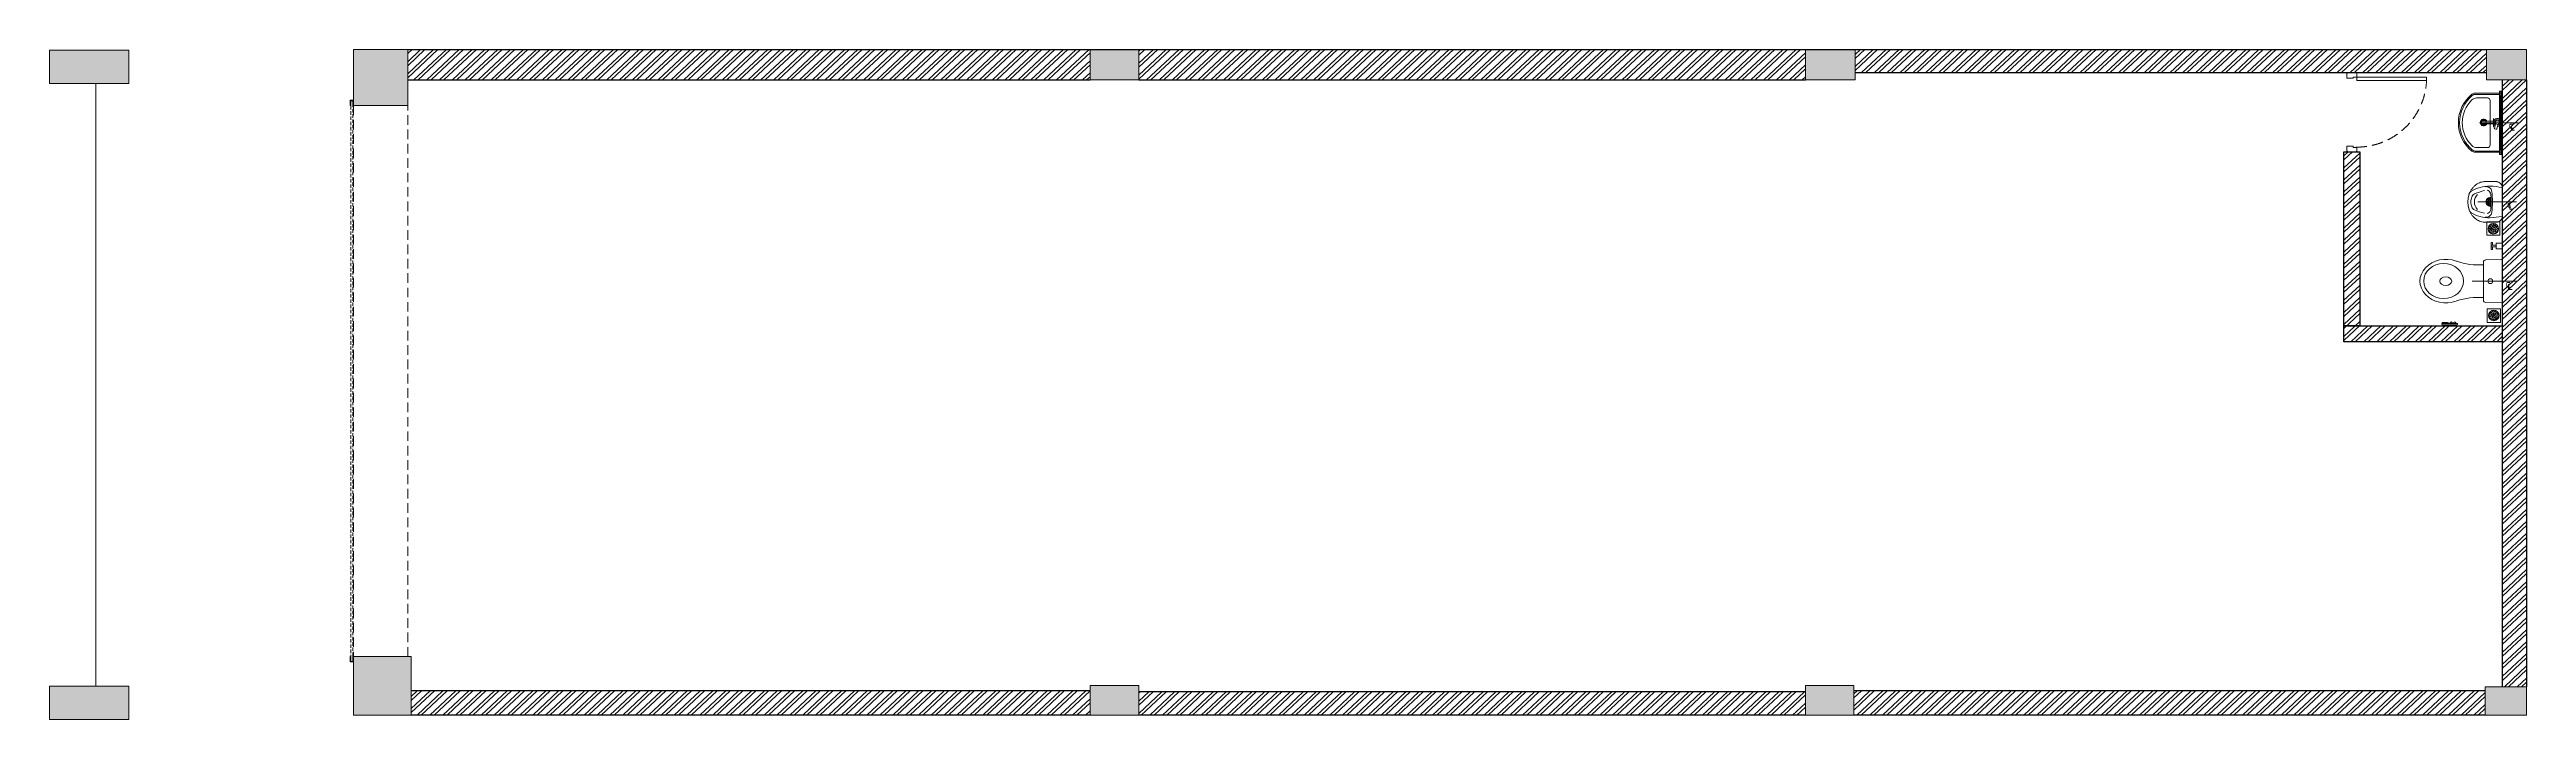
# Model space of a CAD drawing. Header units: feet. Extents: x 0 to 23471, y 0 to 6344.
import ezdxf

# ---------------------------------------------------------------- set-up
doc = ezdxf.new("R2010")
doc.units = ezdxf.units.FT
doc.header["$LTSCALE"] = 33
doc.header["$MEASUREMENT"] = 0
for name, pattern in [('a_p6_plan_L18$0$HIDDEN', [0.375, 0.25, -0.125]), ('CENTER', [2, 1.25, -0.25, 0.25, -0.25]), ('DOT2', [0.125, 0, -0.125]), ('HIDDEN', [9.525, 6.35, -3.175]), ('HIDDEN2', [4.7625, 3.175, -1.5875]), ('HIDDENX2', [0.75, 0.5, -0.25])]:
    doc.linetypes.add(name, pattern=pattern)
for name, color, linetype, lineweight in [('A-shutter', 8, 'Continuous', 18), ('beam', 90, 'Continuous', 9), ('centerline-toilets', 2, 'CENTER', 13), ('Column', 243, 'Continuous', 9), ('Door', 2, 'Continuous', 13), ('ele', 252, 'Continuous', 13), ('Fhitting', 152, 'Continuous', 30), ('LENS-DOOR', 34, 'Continuous', 20), ('LN-HATCH', 251, 'Continuous', 0), ('Mirror', 150, 'Continuous', 20), ('Panelling', 65, 'Continuous', 18), ('PARTITION', 22, 'Continuous', 30), ('rolling shutter', 1, 'Continuous', 5), ('Steps', 4, 'Continuous', 9), ('Toilet', 5, 'Continuous', 9)]:
    doc.layers.add(name, color=color, linetype=linetype, lineweight=lineweight)
doc.layers.add('A-WALL', color=1, linetype='Continuous')
doc.styles.get("Standard").update_dxf_attribs({"font": 'GILC____.TTF'})
pattern_1 = [(223.1105193, (-3154256.6, 5463754.2), (56.8937008, -60.7755651), []), (223.1105193, (-3154295.82, 5463755.49), (56.8937008, -60.7755651), [])]

# ---------------------------------------------------------------- blocks, each defined once
blk = doc.blocks.new('*U9')
at = {"layer": 'A-shutter', "color": 5, "ltscale": 10}
for points in [[(41038337, -1561539), (41038337, -1561544), (41038292, -1561544), (41038292, -1561564), (41038337, -1561564), (41038337, -1561569), (41038287, -1561569), (41038287, -1561539)], [(41043556, -1561539), (41043556, -1561544), (41043601, -1561544), (41043601, -1561564), (41043556, -1561564), (41043556, -1561569), (41043606, -1561569), (41043606, -1561539)]]:
    blk.add_lwpolyline(points, close=True, dxfattribs=at)
at = {"layer": 'A-shutter', "color": 5, "linetype": 'HIDDENX2', "ltscale": 2}
blk.add_lwpolyline([(41038292, -1561544), (41038292, -1561564), (41043601, -1561564), (41043601, -1561544)], close=True, dxfattribs=at)
blk = doc.blocks.new('DLF-RSP-AR-CD-DWG-4DT-3113$0$X-TYPICAL TOILET UPPER FLOORS - 02$0$urinals')
at = {"layer": 'Toilet'}
for p, q in [((0, -16), (0, 8)), ((-46, -115), (46, -115)), ((0, -105), (0, -161))]:
    blk.add_line(p, q, dxfattribs=at)
blk.add_lwpolyline([(135, 0), (-135, 0, 0.036949), (-150, -116, 0.138094), (-100, -297, 0.221721), (-52, -318, 0.062656), (0, -325, 0.062656), (52, -318, 0.221721), (100, -297, 0.138094), (150, -116, 0.036949)], format="xyb", close=True, dxfattribs=at)
for centre, radius, start, end in [((-91, -153), 53.8, 148.4868, 188.6401), ((-94, -145), 47.1, 93.3708, 154.4824), ((-71, -150), 40.2, 106.7016, 169.725), ((414, -38), 538, 193.994, 204.5632), ((3, -1238), 1145, 90.1625, 95.0265), ((-51, -225), 119, 89.5454, 105.8857), ((-2, -165), 97.6, 225, 270.9552), ((0, -996), 891, 89.9918, 93.182), ((0, -115), 40, 167.428, 12.572), ((0, -115), 33, 164.1814, 15.8186), ((0, -115), 32, 163.6049, 16.3951), ((0, -115), 22.6, 155.6653, 24.3347), ((0, -115), 14.7, 139.9109, 40.0891), ((-3, -1238), 1145, 84.9735, 89.8375), ((0, -996), 891, 86.818, 90.0082), ((2, -165), 97.6, 269.0448, 315), ((51, -225), 119, 74.1143, 90.4546), ((-414, -38), 538, 335.4368, 346.006), ((71, -150), 40.2, 10.275, 73.2984), ((94, -145), 47.1, 25.5176, 86.6292), ((91, -153), 53.8, 351.3599, 31.5132), ((-30, -241), 50, 204.5632, 250.4606), ((-2, -161), 135, 250.4606, 270.6492), ((2, -161), 135, 269.3508, 289.5394), ((30, -241), 50, 289.5394, 335.4368)]:
    blk.add_arc(centre, radius, start, end, dxfattribs=at)
blk.add_open_spline([(135, 0), (105, 0), (76, 0), (-13, 0), (-73, 0), (-133, 0), (-133, 0), (-134, 0), (-134, 0), (-135, 0), (-135, 0), (-135, 0), (-135, 0), (-135, 0), (-135, 0), (-135, 0), (-135, 0), (-135, 0), (-135, 0), (-135, 0), (-135, 0), (-135, 0), (-135, 0), (-136, 0), (-136, 0), (-136, 0), (-137, 0), (-138, 0), (-138, 0), (-141, 0), (-142, 0), (-146, -1), (-149, -2), (-155, -3), (-158, -5), (-163, -7), (-166, -9), (-171, -13), (-173, -15), (-178, -19), (-180, -22), (-184, -27), (-185, -29), (-188, -35), (-189, -38), (-191, -43), (-191, -46), (-192, -50), (-192, -51), (-192, -52), (-192, -54), (-193, -56), (-193, -56), (-193, -57), (-193, -57), (-193, -57), (-193, -57), (-193, -57), (-193, -57), (-193, -57), (-193, -57), (-193, -58), (-193, -58), (-193, -58), (-193, -58), (-193, -58), (-193, -58), (-193, -58), (-193, -59), (-193, -59), (-193, -60), (-193, -61), (-193, -62), (-193, -65), (-193, -66), (-193, -72), (-193, -75), (-193, -86), (-193, -93), (-193, -114), (-193, -128), (-193, -146), (-193, -145), (-193, -149), (-193, -150), (-193, -154), (-193, -156), (-193, -159), (-193, -159), (-193, -159), (-193, -159), (-193, -160), (-193, -160), (-193, -160), (-193, -160), (-193, -160), (-193, -160), (-193, -160), (-193, -160), (-193, -160), (-193, -160), (-193, -160), (-193, -161), (-193, -161), (-193, -161), (-193, -162), (-193, -162), (-192, -164), (-192, -165), (-192, -168), (-192, -170), (-192, -176), (-191, -180), (-189, -191), (-188, -198), (-183, -212), (-180, -219), (-173, -233), (-169, -240), (-159, -253), (-154, -259), (-142, -271), (-136, -277), (-123, -287), (-115, -292), (-101, -301), (-93, -305), (-77, -311), (-69, -314), (-53, -319), (-44, -321), (-28, -323), (-20, -324), (-9, -325), (-7, -325), (-3, -325), (-1, -325), (2, -325), (4, -325), (8, -325), (11, -325), (21, -324), (27, -323), (42, -321), (50, -319), (67, -315), (75, -312), (92, -305), (100, -301), (115, -292), (123, -288), (136, -277), (143, -271), (155, -259), (160, -252), (170, -238), (174, -231), (181, -217), (184, -210), (188, -195), (190, -188), (191, -179), (191, -178), (192, -174), (192, -171), (192, -168), (192, -167), (192, -164), (192, -162), (192, -160), (192, -160), (192, -160), (192, -160), (192, -160), (192, -159), (192, -159), (192, -159), (192, -158), (192, -157), (192, -156), (192, -155), (192, -152), (192, -150), (192, -143), (192, -144), (192, -132), (192, -124), (192, -99), (192, -82), (192, -65), (192, -64), (192, -62), (192, -60), (192, -58), (192, -58), (192, -57), (192, -57), (192, -57), (192, -57), (192, -57), (192, -57), (192, -57), (192, -57), (192, -57), (192, -57), (192, -56), (192, -56), (192, -55), (192, -55), (192, -53), (192, -52), (192, -48), (191, -46), (190, -40), (189, -37), (186, -31), (184, -28), (180, -22), (178, -19), (173, -14), (170, -12), (164, -8), (161, -6), (155, -3), (151, -2), (145, -1), (142, 0), (137, 0), (136, 0), (135, 0)], degree=3, knots=[0, 0, 0, 0, 0.329607, 0.329607, 0.988822, 0.988822, 0.996691, 0.996691, 0.998638, 0.998638, 0.99992, 0.99992, 1.000227, 1.000227, 1.000534, 1.000534, 1.001148, 1.001148, 1.002375, 1.002375, 1.00483, 1.00483, 1.009739, 1.009739, 1.019558, 1.019558, 1.039196, 1.039196, 1.078472, 1.078472, 1.157024, 1.157024, 1.314128, 1.314128, 1.471232, 1.471232, 1.628335, 1.628335, 1.785439, 1.785439, 1.942543, 1.942543, 2.099647, 2.099647, 2.256751, 2.256751, 2.413855, 2.413855, 2.450944, 2.450944, 2.525122, 2.525122, 2.556641, 2.556641, 2.563699, 2.563699, 2.567479, 2.567479, 2.57001, 2.57001, 2.570783, 2.570783, 2.572328, 2.572328, 2.573873, 2.573873, 2.576964, 2.576964, 2.583145, 2.583145, 2.595507, 2.595507, 2.620232, 2.620232, 2.669681, 2.669681, 2.76858, 2.76858, 2.966376, 2.966376, 3.36197, 3.36197, 3.45996, 3.45996, 3.491387, 3.491387, 3.554241, 3.554241, 3.562213, 3.562213, 3.566829, 3.566829, 3.570018, 3.570018, 3.570684, 3.570684, 3.571294, 3.571294, 3.571904, 3.571904, 3.573124, 3.573124, 3.575564, 3.575564, 3.580444, 3.580444, 3.590203, 3.590203, 3.609723, 3.609723, 3.648762, 3.648762, 3.72684, 3.72684, 3.861362, 3.861362, 3.995884, 3.995884, 4.130406, 4.130406, 4.264928, 4.264928, 4.39945, 4.39945, 4.533972, 4.533972, 4.668494, 4.668494, 4.803016, 4.803016, 4.937539, 4.937539, 5.072061, 5.072061, 5.118026, 5.118026, 5.144558, 5.144558, 5.17109, 5.17109, 5.224154, 5.224154, 5.330281, 5.330281, 5.468863, 5.468863, 5.607445, 5.607445, 5.746027, 5.746027, 5.884609, 5.884609, 6.023191, 6.023191, 6.161773, 6.161773, 6.300355, 6.300355, 6.438937, 6.438937, 6.577519, 6.577519, 6.602876, 6.602876, 6.653589, 6.653589, 6.673028, 6.673028, 6.711906, 6.711906, 6.713712, 6.713712, 6.715518, 6.715518, 6.719129, 6.719129, 6.726351, 6.726351, 6.740796, 6.740796, 6.769686, 6.769686, 6.827466, 6.827466, 6.943027, 6.943027, 7.174147, 7.174147, 7.636387, 7.636387, 7.659394, 7.659394, 7.705407, 7.705407, 7.71212, 7.71212, 7.713128, 7.713128, 7.714137, 7.714137, 7.716153, 7.716153, 7.720185, 7.720185, 7.728249, 7.728249, 7.744378, 7.744378, 7.776636, 7.776636, 7.841152, 7.841152, 7.970184, 7.970184, 8.14844, 8.14844, 8.326696, 8.326696, 8.504953, 8.504953, 8.683209, 8.683209, 8.861465, 8.861465, 9.039722, 9.039722, 9.217978, 9.217978, 9.283185, 9.283185, 9.283185, 9.283185], dxfattribs=at)
blk = doc.blocks.new('jALI')
at = {"layer": 'Toilet', "ltscale": 5}
h = blk.add_hatch(dxfattribs=at)
h.set_pattern_fill('HEX', color=256, scale=50, angle=135, double=1)
h.set_pattern_definition([(135, (-344825.863, 460708.187), (-7.65465545, -7.65465545), [6.25, -12.5]), (255, (-344825.863, 460708.187), (10.4564538, -2.80179835), [6.25, -12.5]), (195, (-344830.282, 460712.606), (2.80179835, -10.4564538), [6.25, -12.5])])
edge = h.paths.add_edge_path()
edge.add_arc((-393188, 163648), 50, -90, 270)
blk.add_lwpolyline([(-393250, 163582), (-393126, 163582), (-393126, 163709), (-393250, 163709)], close=True, dxfattribs=at)
blk.add_circle((-393188, 163648), 50, dxfattribs=at)
blk = doc.blocks.new('Urinal')
at = {"layer": 'centerline-toilets', "linetype": 'HIDDEN', "ltscale": 10}
blk.add_line((0, 231), (0, -137), dxfattribs=at)
at = {"layer": 'Fhitting', "lineweight": 0, "ltscale": 0.5, "rotation": 180}
blk.add_blockref('DLF-RSP-AR-CD-DWG-4DT-3113$0$X-TYPICAL TOILET UPPER FLOORS - 02$0$urinals', (0, 0), dxfattribs=at)
at = {"layer": 'Fhitting', "lineweight": 0, "ltscale": 0.5, "xscale": -1, "rotation": 90}
blk.add_blockref('jALI', (163394, -393104), dxfattribs=at)
at = {"layer": 'centerline-toilets', "linetype": 'DOT2', "insert": (-31, -69), "char_height": 75, "width": 495.83, "attachment_point": 5, "rotation": 270}
blk.add_mtext('{\\fISOCPEUR|b0|i0|c0|p34;℄}', dxfattribs=at)
blk = doc.blocks.new('Wash Basin')
at = {"layer": 'PARTITION', "lineweight": 9}
h = blk.add_hatch(dxfattribs=at)
h.set_pattern_fill('ANSI38', color=256, scale=70, angle=990, style=0, double=1)
h.set_pattern_definition([(315, (-64.7135, -33.325), (6.18718, 6.18718), []), (45, (-64.7135, -33.325), (6.18718, 18.56155), [21.875, -13.125])])
h.paths.add_polyline_path([(300, -22), (-300, -22), (-300, -34), (300, -34)])
at = {"layer": 'centerline-toilets', "linetype": 'HIDDEN', "ltscale": 10}
blk.add_line((0, -238), (0, 130), dxfattribs=at)
at = {"layer": 'Mirror', "ltscale": 0.5}
blk.add_lwpolyline([(-300, -34), (-300, -46), (300, -46), (300, -34)], close=True, dxfattribs=at)
at = {"layer": 'Panelling', "lineweight": 9}
blk.add_lwpolyline([(-300, -22), (-300, -34), (300, -34), (300, -22)], close=True, dxfattribs=at)
at = {"layer": 'Toilet', "ltscale": 100}
for p, q in [((-280, -32), (-280, -278)), ((-270, -22), (270, -22)), ((-268, -55), (-268, -278)), ((-258, -45), (258, -45)), ((-15, -89), (-15, -208)), ((11, -208), (11, -89)), ((268, -55), (268, -278)), ((280, -32), (280, -278))]:
    blk.add_line(p, q, dxfattribs=at)
blk.add_lwpolyline([(-235, -264, 0.191896), (-217, -309, 0.420236), (217, -309, 0.191896), (235, -264), (235, -161, 0.414214), (210, -136), (-210, -136, 0.414214), (-235, -161)], format="xyb", close=True, dxfattribs=at)
blk.add_lwpolyline([(41, -103), (-41, -103)], dxfattribs=at)
blk.add_lwpolyline([(23, -62), (58, -74, -0.414214), (61, -81), (58, -93, -0.414214), (50, -96), (16, -85)], format="xyb", dxfattribs=at)
for centre, radius in [((-2, -197), 22.5), ((-2, -67), 17.5)]:
    blk.add_circle(centre, radius, dxfattribs=at)
for centre, radius, start, end in [((-270, -32), 10, 90, 180), ((-258, -55), 10, 90, 180), ((-2, -197), 32.1, 113.0898, 66.246), ((-2, -197), 20.5, 128.0403, 237.2899), ((-2, -197), 20.5, 304.4733, 50.7332), ((258, -55), 10, 0, 90), ((270, -32), 10, 0, 90), ((-230, -278), 50, 180, 218.4461), ((0, -89), 348, 219.2826, 320.7174), ((-230, -278), 38, 180, 218.4461), ((0, -89), 336, 219.313, 320.687), ((230, -278), 38, 321.5539, 0), ((230, -278), 50, 321.5539, 0)]:
    blk.add_arc(centre, radius, start, end, dxfattribs=at)
for centre, major_axis, start_param, end_param in [((-2, -67), (0, 38.3), 4.720493, 9.081982), ((-2, -67), (-0.2, -25.6), 1.769108, 7.074098), ((-2, -208), (-9.04, 9.04), 0.785398, 3.926991), ((-2, -67), (0, 38.3), 3.484555, 4.083576)]:
    blk.add_ellipse(centre, major_axis=major_axis, ratio=1, start_param=start_param, end_param=end_param, dxfattribs=at)
at = {"layer": 'centerline-toilets', "linetype": 'DOT2', "insert": (33, 62), "char_height": 75, "width": 495.83, "attachment_point": 5, "rotation": 90}
blk.add_mtext('{\\fISOCPEUR|b0|i0|c0|p34;℄}', dxfattribs=at)
blk = doc.blocks.new('*U8')
at = {"layer": 'LENS-DOOR'}
for p, q in [((547492, 1778574), (547492, 1779235)), ((547523, 1779235), (547492, 1779235)), ((547523, 1779235), (547523, 1778574)), ((547447, 1778569), (547452, 1778569)), ((547447, 1778484), (547447, 1778569)), ((547447, 1778484), (547452, 1778484)), ((547452, 1778574), (547489, 1778574)), ((547452, 1778569), (547452, 1778574)), ((547452, 1778479), (547452, 1778484)), ((547452, 1778479), (547499, 1778479)), ((547489, 1778540), (547489, 1778574)), ((547489, 1778540), (547499, 1778540)), ((547523, 1778574), (547492, 1778574)), ((547499, 1778479), (547499, 1778540)), ((548145, 1778479), (548145, 1778540)), ((548156, 1778540), (548145, 1778540)), ((548192, 1778479), (548145, 1778479)), ((548192, 1778574), (548156, 1778574)), ((548156, 1778540), (548156, 1778574)), ((548192, 1778569), (548192, 1778574)), ((548197, 1778569), (548192, 1778569)), ((548192, 1778479), (548192, 1778484)), ((548197, 1778484), (548192, 1778484)), ((548197, 1778484), (548197, 1778569))]:
    blk.add_line(p, q, dxfattribs=at)
at = {"layer": 'LENS-DOOR', "color": 7, "linetype": 'HIDDEN2', "extrusion": (0, 0, -1)}
blk.add_ellipse((547492, 1778574), major_axis=(661, 0), ratio=1, start_param=-1.570791, end_param=0.051209, dxfattribs=at)
blk = doc.blocks.new('WC')
at = {"layer": 'centerline-toilets', "linetype": 'HIDDEN', "ltscale": 10}
blk.add_line((0, 286), (0, -135), dxfattribs=at)
at = {"layer": 'Toilet'}
for p, q in [((-419, 507), (-425, 507)), ((-425, 507), (-425, 489)), ((-419, 489), (-425, 489)), ((-419, 507), (-419, 489)), ((-419, 504), (-413, 504)), ((-419, 492), (-413, 492)), ((-413, 567), (-413, 429)), ((-401, 567), (-401, 429)), ((-206, 6), (-202, 157)), ((-200, 0), (200, 0)), ((181, 177), (-183, 177)), ((206, 6), (200, 157))]:
    blk.add_line(p, q, dxfattribs=at)
at = {"layer": 'Toilet', "ltscale": 100}
for p, q in [((366, 103), (300, 103)), ((300, 92), (300, 103)), ((326, 92), (300, 92)), ((307, 0), (307, 57)), ((359, 57), (307, 57)), ((326, 103), (326, 57)), ((340, 103), (340, 57)), ((366, 92), (340, 92)), ((359, 57), (359, 0)), ((366, 92), (366, 103)), ((359, 0), (307, 0))]:
    blk.add_line(p, q, dxfattribs=at)
at = {"layer": 'Toilet'}
blk.add_circle((0, 112), 22.9, dxfattribs=at)
for centre, radius, start, end in [((-407, 567), 6, 0, 180), ((-407, 429), 6, 180, 0), ((-776, 231), 622, 354.997, 19.0619), ((776, 226), 623, 160.5196, 184.5617), ((-200, 6), 5.72, 177.9546, 270), ((-182, 158), 19.3, 90.3509, 180.8981), ((180, 158), 19.3, 359.1019, 89.6491), ((200, 6), 5.72, 270, 2.0454)]:
    blk.add_arc(centre, radius, start, end, dxfattribs=at)
at = {"layer": 'Toilet', "extrusion": (0, 0, -1)}
for centre, major_axis, ratio, start_param, end_param in [((0, 534), (0, -245), 0.842028, 7.436326, 11.41323), ((0, 535), (0, -57.2), 0.7, 1.570796326794896, 7.853981633974482)]:
    blk.add_ellipse(centre, major_axis=major_axis, ratio=ratio, start_param=start_param, end_param=end_param, dxfattribs=at)
blk.add_ellipse((0, 555), major_axis=(0, -189), ratio=0.878788, dxfattribs=at)
at = {"layer": 'Toilet'}
blk.add_open_spline([(-401, 441), (-397, 441), (-384, 439), (-389, 459), (-396, 480), (-386, 478), (-386, 491), (-403, 487), (-385, 532), (-396, 547), (-391, 570), (-397, 569), (-401, 568)], degree=3, knots=[0, 0, 0, 0, 9.744972, 33.823887, 47.583551, 49.497915, 60.560502, 63.822284, 93.508019, 135.756925, 141.904352, 150.301906, 150.301906, 150.301906, 150.301906], dxfattribs=at)
at = {"layer": 'Fhitting', "lineweight": 0, "ltscale": 0.5, "rotation": 270}
blk.add_blockref('jALI', (-163973, -393109), dxfattribs=at)
at = {"layer": 'centerline-toilets', "linetype": 'DOT2', "insert": (-36, -57), "char_height": 85.83, "width": 567.4, "attachment_point": 5, "rotation": 270}
blk.add_mtext('{\\fISOCPEUR|b0|i0|c0|p34;℄}', dxfattribs=at)

msp = doc.modelspace()

# ---------------------------------------------------------------- hatches: boundary and pattern name
at = {"layer": 'Column'}
h = msp.add_hatch(color=8, dxfattribs=at)
h.dxf.hatch_style = 1
h.paths.add_polyline_path([(17109, 6286), (17109, 6344), (16640, 6344), (16640, 6276), (16640, 6056), (17109, 6056)])
h.paths.add_polyline_path([(23471, 6344), (23091, 6344), (23091, 6126), (23091, 6056), (23241, 6056), (23471, 6056)])
h.paths.add_polyline_path([(23471, 310), (23241, 310), (23081, 310), (23081, 270), (23081, 40), (23471, 40)])
h.paths.add_polyline_path([(17097, 270), (17097, 320), (16640, 320), (16640, 260), (16640, 40), (17097, 40)])
h.paths.add_polyline_path([(10323, 260), (10323, 320), (9860, 320), (9860, 270), (9860, 40), (10323, 40)])
h.paths.add_polyline_path([(3427, 595), (2880, 595), (2880, 66), (2880, 40), (3427, 40), (3427, 270)])
h.paths.add_polyline_path([(750, 315), (440, 315), (0, 315), (0, 0), (750, 0)])
h.paths.add_polyline_path([(3394, 6344), (2880, 6344), (2880, 5814), (3394, 5814), (3394, 6056)])
h.paths.add_polyline_path([(750, 6339), (0, 6339), (0, 6024), (750, 6024)])
h.paths.add_polyline_path([(10323, 6276), (10323, 6344), (9860, 6344), (9860, 6286), (9860, 6056), (10323, 6056)])
at = {"layer": 'LN-HATCH'}
h = msp.add_hatch(dxfattribs=at)
h.set_pattern_fill('ANSI32', color=256, scale=222, angle=178.1105)
h.set_pattern_definition(pattern_1)
h.paths.add_polyline_path([(9860, 6286), (9860, 6344), (3394, 6344), (3394, 6056), (9860, 6056)])
h.paths.add_polyline_path([(16640, 6276), (16640, 6344), (10323, 6344), (10323, 6276), (10323, 6056), (16640, 6056)])
h.paths.add_polyline_path([(23091, 6344), (17109, 6344), (17109, 6286), (17109, 6126), (23091, 6126)])
h.paths.add_polyline_path([(23471, 6056), (23241, 6056), (23241, 310), (23471, 310)])
h.paths.add_polyline_path([(23081, 270), (17097, 270), (17097, 40), (23081, 40)])
h.paths.add_polyline_path([(9860, 270), (3427, 270), (3427, 40), (9860, 40)])
h = msp.add_hatch(dxfattribs=at)
h.set_pattern_fill('ANSI32', color=256, scale=222, angle=178.1105)
h.paths.add_polyline_path([(21741, 3726), (23241, 3726), (23241, 3576), (21741, 3576)])
h.paths.add_polyline_path([(21891, 3726), (21741, 3726), (21741, 5376), (21891, 5376)])
h = msp.add_hatch(dxfattribs=at)
h.set_pattern_fill('ANSI32', color=256, scale=222, angle=178.1105)
h.set_pattern_definition(pattern_1)
h.paths.add_polyline_path([(16640, 260), (10323, 260), (10323, 40), (16640, 40)])

# ---------------------------------------------------------------- linework, layer by layer
at = {"layer": 'A-WALL'}
for p, q in [((3394, 6344), (17109, 6344)), ((17109, 6344), (23091, 6344)), ((17109, 6126), (23091, 6126)), ((3394, 6056), (9860, 6056)), ((10323, 6056), (16640, 6056)), ((23241, 6056), (23241, 310)), ((23471, 6056), (23471, 310)), ((9860, 270), (3427, 270)), ((16640, 260), (10323, 260)), ((23081, 270), (17097, 270)), ((9860, 40), (3427, 40)), ((16640, 40), (10323, 40)), ((23081, 40), (17097, 40))]:
    msp.add_line(p, q, dxfattribs=at)
for points in [[(21891, 3726), (21741, 3726), (21741, 5376), (21891, 5376)], [(21741, 3726), (23241, 3726), (23241, 3576), (21741, 3576)]]:
    msp.add_lwpolyline(points, close=True, dxfattribs=at)
at = {"layer": 'beam', "linetype": 'a_p6_plan_L18$0$HIDDEN', "lineweight": 5, "ltscale": 11}
msp.add_lwpolyline([(3394, 5814), (2880, 5814), (2880, 595), (3394, 595)], close=True, dxfattribs=at)
at = {"layer": 'Column'}
for points in [[(750, 6024), (0, 6024), (0, 6339), (750, 6339)], [(2880, 5814), (3394, 5814), (3394, 6056), (3394, 6344), (2880, 6344)], [(10323, 6276), (10323, 6056), (9860, 6056), (9860, 6286), (9860, 6344), (10323, 6344)], [(17109, 6286), (17109, 6056), (16640, 6056), (16640, 6276), (16640, 6344), (17109, 6344)], [(23091, 6126), (23091, 6344), (23471, 6344), (23471, 6056), (23241, 6056), (23091, 6056)], [(3427, 270), (3427, 40), (2880, 40), (2880, 66), (2880, 595), (3427, 595)], [(750, 315), (0, 315), (0, 0), (750, 0)], [(10323, 260), (10323, 40), (9860, 40), (9860, 270), (9860, 320), (10323, 320)], [(17097, 270), (17097, 40), (16640, 40), (16640, 260), (16640, 320), (17097, 320)], [(23241, 310), (23471, 310), (23471, 40), (23081, 40), (23081, 270), (23081, 310)]]:
    msp.add_lwpolyline(points, close=True, dxfattribs=at)
at = {"layer": 'Steps'}
msp.add_line((440, 315), (440, 6024), dxfattribs=at)

# ---------------------------------------------------------------- block references
at = {"layer": 'Door', "rotation": 270}
msp.add_blockref('*U8', (-1756710, 553573), dxfattribs=at)
at = {"layer": 'ele', "color": 0, "lineweight": -2}
for name, p, rotation in [('Wash Basin', (23263, 5651), 270), ('Urinal', (23241, 4901), 90.00000000000003), ('WC', (23241, 4151), 90.00000000000003)]:
    msp.add_blockref(name, p, dxfattribs=dict(at, rotation=rotation))
at = {"layer": 'rolling shutter', "color": 2, "rotation": 270}
msp.add_blockref('*U9', (1564419, 41044151), dxfattribs=at)

doc.saveas('drawing.dxf')
